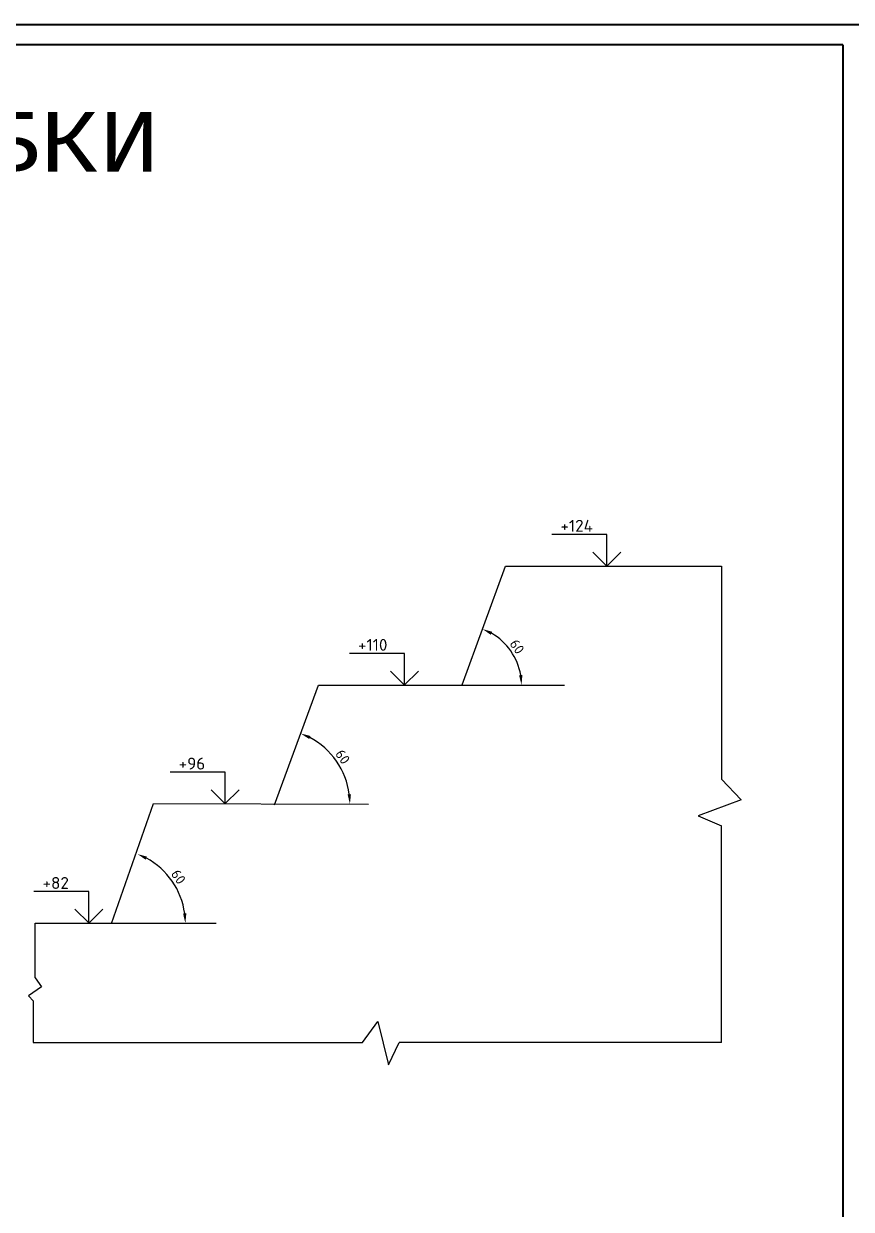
# Model space of a CAD drawing. Header units: millimetres. Extents: x 1400 to 4853, y -623 to 1865.
# Drawn here: x 3491.1 to 3699.5, y 898.7 to 1197.4 of the extents above; entities that cross this region are included whole.
import ezdxf

# ---------------------------------------------------------------- set-up
doc = ezdxf.new("R2010")
doc.units = ezdxf.units.MM
doc.styles.get("Standard").update_dxf_attribs({"font": 'isocpeur.ttf'})
doc.styles.add('стиль2', font='isocteur.ttf')
doc.dimstyles.new('ISO-25', dxfattribs={"dimtxt": 2.5, "dimasz": 2.5, "dimexe": 1.25, "dimexo": 0.625, "dimtad": 1, "dimtxsty": 'Standard', "dimcen": 2.5, "dimadec": 0, "dimazin": 0, "dimtfac": 1, "dimtmove": 0, "dimatfit": 3, "dimfxl": 1, "dimarcsym": 0})

# ---------------------------------------------------------------- blocks, each defined once
blk = doc.blocks.new('*D11')
at = {"color": 0, "lineweight": -2, "transparency": 16777216}
blk.add_arc((3513.16, 970.77), 18.63, 7.6945, 61.8085, dxfattribs=at)
at = {"color": 0, "transparency": 16777216}
for points in [[(3521.79, 986.81), (3522.13, 987.56), (3519.68, 988.22)], [(3532.04, 973.29), (3531.2, 973.23), (3531.79, 970.77)]]:
    blk.add_solid(points, dxfattribs=at)
at = {"layer": 'Defpoints', "color": 0, "transparency": 16777216}
for p in [(3524.39, 1000.81), (3530.29, 978.09), (3493.91, 970.77), (3513.14, 970.72), (3539.56, 970.77)]:
    blk.add_point(p, dxfattribs=at)
at = {"color": 0, "transparency": 16777216, "insert": (3530.03, 982.47), "char_height": 2.5, "attachment_point": 5, "rotation": 304.7515}
blk.add_mtext('60', dxfattribs=at)
blk = doc.blocks.new('*D17')
at = {"color": 0, "lineweight": -2, "transparency": 16777216}
blk.add_arc((3554.31, 1000.83), 18.93, 7.3988, 62.1907, dxfattribs=at)
at = {"color": 0, "transparency": 16777216}
for points in [[(3562.97, 1017.19), (3563.31, 1017.95), (3560.86, 1018.59)], [(3573.5, 1003.29), (3572.67, 1003.24), (3573.24, 1000.77)]]:
    blk.add_solid(points, dxfattribs=at)
at = {"layer": 'Defpoints', "color": 0, "transparency": 16777216}
for p in [(3565.36, 1030.8), (3571.72, 1008.27), (3523.73, 1000.92), (3554.23, 1000.6), (3577.88, 1000.76)]:
    blk.add_point(p, dxfattribs=at)
at = {"color": 0, "transparency": 16777216, "insert": (3571.42, 1012.71), "char_height": 2.5, "attachment_point": 5, "rotation": 304.7948}
blk.add_mtext('60', dxfattribs=at)
blk = doc.blocks.new('*D18')
at = {"color": 0, "lineweight": -2, "transparency": 16777216}
blk.add_arc((3601.45, 1030.78), 15.03, 9.5116, 60.2754, dxfattribs=at)
at = {"color": 0, "transparency": 16777216}
for points in [[(3608.73, 1043.46), (3609.08, 1044.21), (3606.64, 1044.89)], [(3616.69, 1033.3), (3615.86, 1033.23), (3616.48, 1030.77)]]:
    blk.add_solid(points, dxfattribs=at)
at = {"layer": 'Defpoints', "color": 0, "transparency": 16777216}
for p in [(3612.47, 1060.75), (3615.26, 1036.71), (3565.36, 1030.8), (3601.48, 1030.84), (3627.27, 1030.77)]:
    blk.add_point(p, dxfattribs=at)
at = {"color": 0, "transparency": 16777216, "insert": (3615.34, 1040.47), "char_height": 2.5, "attachment_point": 5, "rotation": 304.8935}
blk.add_mtext('60', dxfattribs=at)

msp = doc.modelspace()

# ---------------------------------------------------------------- linework, layer by layer
at = {"lineweight": 30}
for p, q in [((3637.9691, 1068.7569), (3624.1066, 1068.7569)), ((3637.9691, 1060.7569), (3637.9691, 1068.7569)), ((3634.4317, 1064.2662), (3637.9672, 1060.7307)), ((3641.4785, 1064.2662), (3637.9429, 1060.7307)), ((3586.9724, 1038.7644), (3573.1099, 1038.7644)), ((3586.9724, 1030.7644), (3586.9724, 1038.7644)), ((3583.4349, 1034.2737), (3586.9705, 1030.7382)), ((3590.4817, 1034.2737), (3586.9461, 1030.7382)), ((3541.7804, 1008.8515), (3527.9179, 1008.8515)), ((3541.7804, 1000.8515), (3541.7804, 1008.8515)), ((3538.257, 1004.3748), (3541.7925, 1000.8393)), ((3545.3038, 1004.3748), (3541.7682, 1000.8393)), ((3507.4985, 978.7774), (3493.636, 978.7774)), ((3507.4985, 970.7774), (3507.4985, 978.7774)), ((3503.9751, 974.3007), (3507.5106, 970.7652)), ((3511.0218, 974.3007), (3507.4863, 970.7652))]:
    msp.add_line(p, q, dxfattribs=at)
at = {"color": 7}
for p, q in [((3493.8316, 970.8153), (3493.8316, 957.0111)), ((3493.4194, 951.1399), (3493.4194, 940.7344))]:
    msp.add_line(p, q, dxfattribs=at)
at = {"color": 3, "lineweight": 80, "ltscale": 0.5, "const_width": 0.5}
msp.add_lwpolyline([(3108.4717, 1197.1429), (3108.4717, 1197.1429), (3702.4717, 1197.1429)], dxfattribs=at)
at = {"color": 7, "lineweight": 50, "const_width": 0.5}
for points in [[(3128.4717, 1192.1429), (3128.4717, 1192.1429), (3697.4717, 1192.1429)], [(3697.4717, 361.1429), (3697.4717, 361.1429), (3697.4717, 1192.1429)]]:
    msp.add_lwpolyline(points, dxfattribs=at)
at = {"color": 7}
for points in [[(3601.4758, 1030.8444), (3612.4696, 1060.7492)], [(3612.4696, 1060.7492), (3666.8131, 1060.751)], [(3666.8131, 1060.751), (3666.8131, 1060.751)], [(3666.8131, 1060.751), (3666.8131, 1007.1073)], [(3554.2284, 1000.5989), (3565.3615, 1030.7978)], [(3565.3615, 1030.7978), (3627.2683, 1030.7673)], [(3666.8131, 1007.1073), (3671.8172, 1001.8412), (3660.9724, 997.8142), (3666.8131, 995.3361)], [(3513.1419, 970.7214), (3523.7313, 1000.9203)], [(3523.7313, 1000.9203), (3577.8849, 1000.7562)], [(3666.8131, 940.7542), (3666.8131, 995.3361)], [(3493.9073, 970.7652), (3539.5643, 970.7652)], [(3493.9073, 957.0111), (3495.5538, 954.7946), (3492.3042, 952.4597), (3493.4951, 951.1399)], [(3576.4206, 940.7344), (3580.2767, 946.022), (3582.9492, 935.1437), (3585.6528, 940.7542)], [(3493.4194, 940.7344), (3576.4206, 940.7344)], [(3666.8131, 940.7542), (3585.6528, 940.7542)]]:
    msp.add_lwpolyline(points, dxfattribs=at)

# ---------------------------------------------------------------- texts
at = {"lineweight": 30, "insert": (3284.6659, 1175.1295), "char_height": 15, "width": 662.7038, "attachment_point": 1, "style": 'стиль2'}
msp.add_mtext('{\\fISOCTEUR|b0|i0|c204|p49;СИСТЕМА РОЗРОБКИ}', dxfattribs=at)
at = {"char_height": 3, "width": 11.072647, "attachment_point": 1}
for s, insert in [('{\\Fromans,extfont|c204;+1\\Fromans,extfont|c0;24}', (3626.2883, 1072.4092)), ('{\\Fromans,extfont|c204;+1\\Fromans,extfont|c0;10}', (3575.2915, 1042.4167)), ('{\\Fromans,extfont|c204;+\\Fromans,extfont|c0;96}', (3530.0996, 1012.5037)), ('{\\Fromans,extfont|c204;+\\Fromans,extfont|c0;82}', (3495.8176, 982.4296))]:
    msp.add_mtext(s, dxfattribs=dict(at, insert=insert))

# ---------------------------------------------------------------- dimensions: what is measured, and where the dimension line sits
at = {"color": 7}
for base, line1, line2, picture, middle in [((3615.2634, 1036.7147), ((3565.3615, 1030.7978), (3627.2683, 1030.7673)), ((3601.4758, 1030.8444), (3612.4696, 1060.7492)), '*D18', (3615.3415, 1040.4671)), ((3571.7197, 1008.2662), ((3523.7313, 1000.9203), (3577.8849, 1000.7562)), ((3554.2284, 1000.5989), (3565.3615, 1030.7978)), '*D17', (3571.4193, 1012.7147))]:
    dim = msp.add_angular_dim_2l(base=base, line1=line1, line2=line2, text='60', dimstyle='ISO-25', dxfattribs=at)
    dim.commit()
    dim.dimension.update_dxf_attribs({"geometry": picture, "text_midpoint": middle})
dim = msp.add_angular_dim_2l(base=(3530.2858, 978.0946), line1=((3493.9073, 970.7652), (3539.5643, 970.7652)), line2=((3513.1419, 970.7214), (3524.39, 1000.8105)), text='60', dimstyle='ISO-25', override={"dimdec": 0, "dimazin": 2}, dxfattribs=at)
dim.commit()
dim.dimension.update_dxf_attribs({"geometry": '*D11', "text_midpoint": (3530.0274, 982.4684)})

doc.saveas('drawing.dxf')
